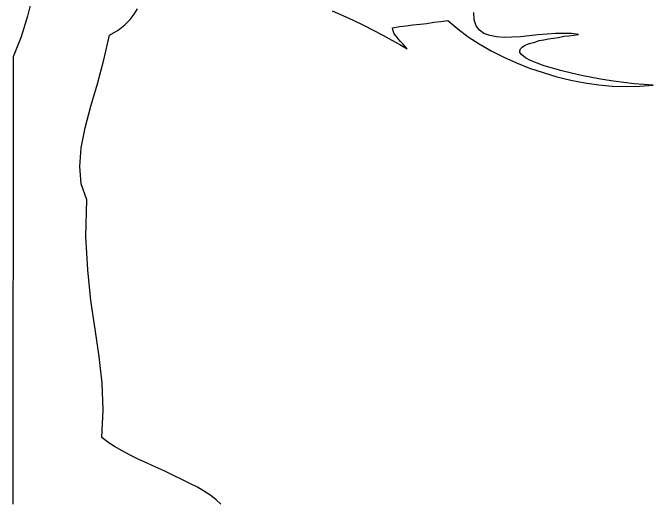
# Model space of a CAD drawing. Header units: millimetres. Extents: x 362.88 to 365.65, y 2574.5 to 2578.64.
# Drawn here: x 364.115 to 365.111, y 2574.498 to 2575.261 of the extents above; entities that cross this region are included whole.
import ezdxf

# ---------------------------------------------------------------- set-up
doc = ezdxf.new("R2010")
doc.units = ezdxf.units.MM
doc.header["$LTSCALE"] = 10
doc.layers.add('Vegetais', color=94, linetype='Continuous')

msp = doc.modelspace()

# ---------------------------------------------------------------- linework, layer by layer
at = {"layer": 'Vegetais', "color": 34}
for p, q in [((364.14584, 2575.2876), (364.13803, 2575.25583)), ((364.13803, 2575.25583), (364.128, 2575.22403)), ((364.128, 2575.22403), (364.11573, 2575.19281)), ((364.11573, 2575.19281), (364.11515, 2574.49757))]:
    msp.add_line(p, q, dxfattribs=at)
for points in [[(364.43854, 2574.49757), (364.4313, 2574.50426), (364.42294, 2574.51096), (364.41346, 2574.51708), (364.40229, 2574.52377), (364.3906, 2574.52991), (364.37776, 2574.53604), (364.36495, 2574.54218), (364.35156, 2574.54887), (364.33763, 2574.55499), (364.32424, 2574.56114), (364.31086, 2574.56726), (364.29748, 2574.57395), (364.28521, 2574.58064), (364.27352, 2574.58734), (364.26292, 2574.59403), (364.25344, 2574.60127), (364.25568, 2574.64421), (364.25399, 2574.68546), (364.24953, 2574.72728), (364.24341, 2574.76965), (364.23672, 2574.81425), (364.2317, 2574.86165), (364.22891, 2574.9135), (364.23003, 2574.97037), (364.22167, 2574.99545), (364.21943, 2575.02222), (364.22167, 2575.0512), (364.22779, 2575.08242), (364.23672, 2575.11588), (364.24675, 2575.15101), (364.25677, 2575.18781), (364.2657, 2575.22627), (364.27909, 2575.23408), (364.28912, 2575.24244), (364.29748, 2575.2508), (364.30362, 2575.25916), (364.30919, 2575.26752)], [(364.61194, 2575.26419), (364.62811, 2575.25692), (364.64426, 2575.24968), (364.66043, 2575.24187), (364.67548, 2575.23408), (364.69054, 2575.22627), (364.70449, 2575.21846), (364.71676, 2575.21177), (364.72845, 2575.20508), (364.72512, 2575.20898), (364.72176, 2575.21289), (364.71787, 2575.21679), (364.71452, 2575.2207), (364.71118, 2575.2246), (364.7084, 2575.22849), (364.70671, 2575.23296), (364.70561, 2575.23797), (364.71619, 2575.23966), (364.72678, 2575.24077), (364.73738, 2575.24244), (364.74853, 2575.24356), (364.75912, 2575.24466), (364.76972, 2575.24635), (364.78087, 2575.24745), (364.79147, 2575.24913), (364.80707, 2575.2363), (364.82324, 2575.22403), (364.84053, 2575.21289), (364.85891, 2575.20229), (364.87844, 2575.19226), (364.8985, 2575.18333), (364.91857, 2575.17497), (364.93977, 2575.16828), (364.96094, 2575.16159), (364.98269, 2575.15659), (365.00443, 2575.15211), (365.02617, 2575.14932), (365.04737, 2575.14711), (365.06911, 2575.14654), (365.09029, 2575.14711), (365.11093, 2575.14877), (365.09643, 2575.14989), (365.08138, 2575.15101), (365.06521, 2575.15268), (365.04904, 2575.1549), (365.03232, 2575.15768), (365.01558, 2575.16047), (364.99943, 2575.16383), (364.98381, 2575.16716), (364.96875, 2575.17107), (364.95425, 2575.17497), (364.94144, 2575.17888), (364.93029, 2575.18278), (364.92024, 2575.18724), (364.91245, 2575.19114), (364.90688, 2575.1956), (364.90352, 2575.1995), (364.90352, 2575.20229), (364.90464, 2575.20508), (364.90743, 2575.20786), (364.91076, 2575.2101), (364.91524, 2575.21234), (364.92081, 2575.21401), (364.92693, 2575.21567), (364.93363, 2575.21791), (364.94089, 2575.21903), (364.94813, 2575.2207), (364.95594, 2575.22182), (364.96373, 2575.22291), (364.97209, 2575.2246), (364.9799, 2575.22515), (364.98771, 2575.22627), (364.99495, 2575.22739), (364.98381, 2575.22906), (364.97209, 2575.22906), (364.95927, 2575.22906), (364.94589, 2575.22794), (364.93196, 2575.22682), (364.91802, 2575.22515), (364.90464, 2575.22403), (364.89126, 2575.22348), (364.87899, 2575.22291), (364.86727, 2575.22403), (364.8567, 2575.2257), (364.84777, 2575.22906), (364.84108, 2575.23408), (364.8355, 2575.24077), (364.83272, 2575.25023), (364.83217, 2575.2614)]]:
    msp.add_lwpolyline(points, dxfattribs=at)

doc.saveas('drawing.dxf')
